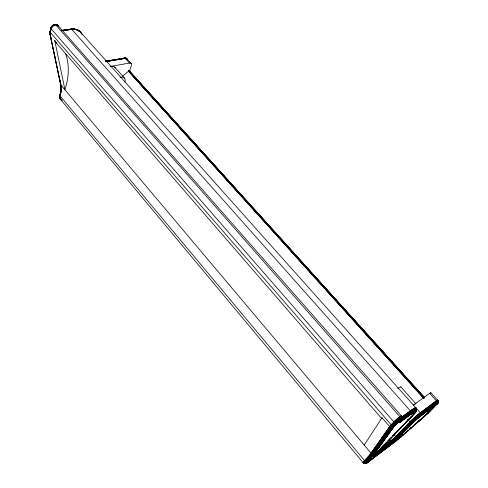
<?xml version="1.0" encoding="UTF-8"?>
<svg xmlns="http://www.w3.org/2000/svg" width="488" height="488" viewBox="0 0 488 488"><rect width="100%" height="100%" fill="white"/><g stroke="black" fill="none" stroke-linecap="round" stroke-linejoin="round"><path stroke-width="0.73" d="M400.221 420.412C398.287 425.438 400.142 420.388 401.715 418.869C402.856 410.5 390.912 425.981 389.753 426.701L371.087 453.315C370.673 455.511 360.748 462.74 364.243 463.027C361.096 462.886 370.807 455.493 371.209 453.437L390.278 426.341L395.914 420.436L401.569 416.13L402.082 417.929L401.295 419.887L400.953 420.229L402.082 417.74L397.122 421.534L391.754 427.14L372.222 454.609L364.585 463.496L365.939 463.46L367.726 462.417L365.695 463.179L366.201 462.844M394.719 437.736L396.018 438.81L397.098 439.005L392.309 443.165L392.358 441.994L391.522 440.518L395.487 436.992L411.762 420.278L419.479 413.574L436.522 400.868C438.81 398.818 438.431 403.881 436.998 404.113M50.185 34.977A8.509 5.728 -41 0 1 50.301 32.367L51.978 26.248M416.124 411.372L415.886 411.006L414.66 411.524L401.374 421.309C399.892 423.425 400.941 419.448 401.685 419.131L412.61 411.14L416.52 409.194C417.002 410.859 414.806 412.933 416.508 410.402L416.148 408.175L415.123 407.931L402.161 416.959M419.802 413.324L420.613 415.685L419.058 417.289L419.015 416.154L418.1 414.678M415.739 411.177C413.983 415.685 417.228 410.213 416.282 409.292L412.653 411.317L400.38 420.168M60.579 98.802L60.835 99.729L60.256 98.021M59.792 96.227L60.329 99.082M60.744 90.975L60.146 95.971L364.53 460.641L366.165 461.715L367.745 461.465L365.878 462.746L363.676 461.843M60.622 83.381L60.829 85.583L60.744 83.198M415.739 411.347L416.545 410.048L412.72 411.994L401.825 419.973C398.507 421.126 399.965 422.895 400.325 420.29M60.725 85.809L61.037 87.346L60.75 85.522M390.138 426.207L392.633 427.214L393.584 426.927L394.774 425.731L393.023 425.963L391.169 424.761L50.301 32.367L49.983 31.598L50.484 30.939M373.29 456.975L375.217 454.047M415.928 408.206L415.941 407.87M416.026 411.512L415.788 411.146L414.245 412.043L415.434 411.536L416.179 410.359L416.258 409.109L415.666 407.779M401.374 421.309L401.825 420.131L401.557 418.789L413.787 409.938L415.642 408.907L416.173 408.755L416.429 409.17L416.148 408.175L413.458 409.273L401.795 417.697M393.365 438.962L395.06 440.823L392.974 442.628L391.962 440.158M416.215 411.219L416.532 409.694M416.295 411.067L415.556 410.841L413.824 411.817L399.215 422.529M416.374 408.999L416.118 408.578L415.581 408.737L412.427 410.628L402.069 418.192L401.691 419.32M416.368 410.908L415.617 410.676L413.873 411.659L399.94 421.486L401.203 419.424L399.904 421.431M416.477 409.34L416.221 408.932L415.691 409.084L413.842 410.115L401.215 419.253M50.032 31.995L50.026 34.069L50.002 32.769M418.808 414.105L419.668 415.617L419.589 416.856L420.046 415.636L419.149 413.83M416.984 415.599C418.521 419.168 419.82 417.46 417.734 414.977M437.321 400.142C439.06 400.941 437.028 404.595 437.504 403.57M61.11 87.852C60.237 97.429 61.549 81.606 60.963 90.683M60.78 85.424L61.055 90.103L61.213 88.663M394.365 441.451L392.895 439.371M49.867 33.794L49.928 32.147M49.965 33.977L50.069 32.025M49.977 32.068L50.118 34.892L49.892 32.946M60.725 93.483L60.115 94.16L59.878 97.399L59.792 95.642L60.244 95.172L60.042 95.91M59.841 96.142L59.939 95.416M59.969 95.983L60.079 95.288M60.122 95.837C60.89 93.763 59.353 94.922 60.085 95.892M419.637 416.789C419.32 417.246 419.418 414.806 418.46 414.385M51.466 27.822C50.093 25.565 59.164 24.113 55.126 24.656M415.447 416.923C417.051 419.479 417.978 418.698 415.831 416.587M414.288 417.941L416.014 419.637L416.49 419.479L416.49 418.887L420.357 415.66L438.108 402.509L437.388 403.649L437.846 402.411L437.382 403.051M60.292 97.911C59.298 95.892 60.677 101.339 59.725 97.332M60.768 90.518L60.884 89.127M60.884 90.872L61.018 88.883M416.557 409.554L412.683 411.488L401.77 419.473C397.073 423.779 404.631 417.807 401.221 416.002M412.732 415.038L412.36 416.002L375.229 454.529L412.574 415.691M400.654 420.589L401.404 419.637L400.41 420.314L400.813 418.637L399.843 416.648L55.73 24.815C54.906 25.315 51.905 24.9 53.637 25.37M60.524 83.57L60.732 84.802L371.344 453.553L372.887 454.194L374.534 453.694L393.853 426.75L393.584 426.927M60.817 90.085L60.591 92.702M60.738 92.958L60.933 90.957M61.116 90.554L61.226 89.572L60.945 89.847M393.053 442.384C391.657 445.593 391.596 441.176 391.522 440.518M394.536 425.871C400.605 421.004 395.591 424.883 393.865 421.906L51.179 28.841L50.868 28.03L51.527 27.474M438.096 402.563L437.651 400.227M427.86 412.598L427.775 413.476L437.327 403.765L438.181 401.404L417.033 417.27L394.707 439.462L375.113 454.42L373.375 456.738M60.512 92.275L60.665 91.219M60.536 92.531L60.787 90.896M374.18 455.011C372.734 457.787 375.955 456.066 375.034 454.096M418.259 417.832L417.935 418.222L416.606 415.922M415.526 412.305L414.239 413.922L414.946 412.622M391.84 443.427L391.156 444.074L391.291 442.122L389.21 439.383M401.49 419.619C399.007 422.114 400.929 418.856 399.031 417.508M49.825 32.483L50.014 31.439M49.874 32.836L50.13 31.226M50.063 33.19L51.6 26.84M413.165 405.302L429.66 393.316L436.626 401.002L437.242 402.441L436.986 403.716L420.558 416.093L420.876 414.678L420.107 413.092M60.555 93.928L60.689 91.805M60.5 93.849L61.275 85.742M437.913 402.99L438.163 401.539L437.608 400.203M400.306 420.461L399.471 422.266L400.209 421.071M420.253 416.209C420.009 417.228 420.772 414.129 419.479 413.574M61.165 86.827L61.079 88.249M59.713 96.404L59.737 97.136M59.926 96.661L59.981 94.843M59.78 96.404L60.085 94.715M59.981 95.721L59.951 98.082M60.006 95.349L60.225 94.599M374.375 454.981C372.167 460.831 375.858 451.723 374.022 455.853M401.185 419.576L400.489 420.772M437.431 403.582L437.596 402.362M437.974 400.861L417.405 416.124L411.317 421.644L394.274 439.029L376.821 452.443M437.541 403.478C438.236 403.1 438.59 399.629 436.967 401.557L415.233 418.222L394.383 439.145L376.895 452.596L377.2 453.925L376.821 454.926L391.224 443.995M437.602 403.442L438.169 402.02L418.722 416.551L412.39 422.236L395.097 439.816L377.194 453.639C370.49 457.128 376.895 457.225 375.516 453.584M60.134 94.489L60.78 92.555L60.475 93.617M60.189 94.654L60.628 92.671M60.335 94.904L60.878 91.994M415.666 412.14L415.678 411.286L410.792 414.367L411.225 412.72L410.292 410.78L71.809 29.463C71.242 28.341 69.174 30.073 71.455 29.451M401.514 416.349L401.453 415.971M54.68 24.973C54.058 23.906 53.015 25.809 54.406 24.729M401.789 416.844C397.83 418.49 393.578 423.633 390.345 427.183L371.618 453.761C371.38 455.829 359.4 464.722 365.915 463.228C369.087 460.983 365.109 463.356 364.103 461.349M401.118 420.003L401.264 419.43M401.862 417.02C397.927 418.661 393.718 423.761 390.51 427.281L371.435 454.31L363.798 463.222L364.384 463.112M401.252 419.887C400.654 420.296 402.258 417.222 400.709 416.282M401.923 417.197C398.025 418.832 393.859 423.883 390.681 427.372L371.917 453.925C371.429 456.024 359.26 465.644 366.75 463.069M401.966 417.38C398.11 419.003 393.999 423.999 390.851 427.451L371.74 454.462L364.634 462.526L364.365 463.399M402.002 417.563C398.19 419.18 394.133 424.109 391.028 427.512L371.899 454.523L364.261 463.417L364.823 463.307M401.6 419.473L400.087 420.412M49.983 31.683L50.947 27.828M50.038 31.94L51.106 27.657M50.118 32.11L51.252 27.572M59.865 95.142L60.158 94.007M59.878 95.471L60.286 93.8M59.939 95.642L60.402 93.678M129.387 71.516L129.399 70.864L128.734 71.041L122.775 76.134M399.94 421.486L400.184 420.339M399.196 422.413L400.843 419.948M414.891 412.927L412.177 416.173L413.818 414.3M420.796 415.916L421.15 414.471L420.29 412.744L80.538 32.135A16.568 10.864 -41.1 0 0 71.809 29.463L61.872 30.805M401.288 416.959L401.667 416.288L396.049 420.577L390.418 426.463L371.008 454.011L363.456 463.014M364.103 462.935L363.517 463.045L371.142 454.121L390.571 426.585L396.183 420.711L401.758 416.459L401.38 417.124M402.039 418.301L397.488 421.785L392.285 427.22L372.716 454.67L365.073 463.533L366.232 463.344M366.976 462.313L368.208 462.081L365.555 463.472L373.198 454.627L392.462 427.634C395.347 423.846 398.11 421.559 401.801 419.643L412.708 411.659L416.551 409.737M365.555 463.472L366.604 462.825L365.603 463.429M400.477 420.485L400.294 420.93M129.418 71.419L131.528 65.148A3.794 2.239 -42.9 0 0 129.442 63.056L125.038 58.224L124.531 57.974L124.025 58.34M418.503 417.746L417.362 415.288M373.607 456.512C373.582 457.299 375.467 456.121 375.614 455.426M373.802 456.262C374.162 457.207 375.095 455.2 374.638 454.511M438.181 402.197L416.355 418.728L392.956 441.817L376.425 454.358L374.15 455.676L374.345 455.194M50.856 28.103L51.258 27.011M50.886 28.335L51.392 26.901M50.947 28.499L51.521 26.852M50.996 28.585C51.179 27.761 53.68 24.174 51.758 26.498L53.393 25.144M51.051 28.67L51.978 26.84M61.195 85.815L60.817 86.803M60.951 88.096L61.085 89.17M399.422 421.095L397.976 418.368M420.546 415.91L420.089 416.459M59.792 95.642L59.707 96.142M399.538 421.961C399.129 423.639 401.368 419.613 399.782 421.534M400.172 420.522L401.374 420.125L413.964 410.994L416.538 409.914M400.062 421.046C398.684 423.743 401.776 420.308 400.355 419.985M437.498 400.233L438.065 402.204L437.035 403.753L437.522 402.234L436.845 400.636M377.376 451.906L374.577 455.231L375.071 454.59M415.947 409.225L415.965 408.243L413.556 409.432L401.892 417.856M416.026 409.389L416.05 408.413L413.641 409.597L401.99 418.021M437.12 403.661C437.724 403.777 438.108 401.673 437.114 400.453M416.233 410.066L416.514 409.517M416.27 410.42L416.545 409.871M415.422 412.378L415.562 411.415C409.639 414.855 414.397 412.665 411.939 409.841M416.532 410.225L415.715 411.677M415.77 412.012L416.435 410.439L412.689 412.317L399.727 421.681M437.279 403.826L437.529 403.423L437.193 403.911M375.351 455.92L376.346 454.907L376.163 453.132M437.632 400.306L437.827 400.849L416.545 416.642L410.896 421.827L394.164 438.913L377.925 451.406M438.017 401.288L417.594 416.386L411.579 421.839L394.493 439.255L375.577 453.742M438.169 402.264L437.846 402.551M376.193 455.267L374.51 456.561L374.869 456.097M414.568 411.665L414.983 410.018L414.312 408.334M366.738 462.606L366.482 463.124L367.092 462.868M51.191 27.224L51.826 26.224M51.209 27.358L51.923 26.23M51.258 27.505L52.045 26.267M51.301 27.578L52.118 26.291M400.831 421.693L401.343 419.784M364.164 445.105L382.012 417.783L390.034 426.963L391.748 427.671L393.541 427.146M374.375 455.042L374.162 455.371L376.413 454.06L392.864 441.579L416.551 418.234L438.175 401.862L438.017 402.216M373.96 455.987L375.162 454.328M374.369 456.39L373.979 456.866L374.613 456.457M420.32 416.008L437.193 403.265C439.352 401.35 435.985 405.803 438.078 402.515M415.685 411.841L416.477 410.268L413.94 411.329L400.05 421.138M415.593 412.153L416.16 411.268M415.062 412.952L416.038 411.579M393.407 427.25L374.406 453.791C373.716 455.713 371.313 456.365 369.977 454.792M60.506 92.799L60.353 93.507M400.221 421.913L399.898 422.297L401.014 421.473M370.758 453.779L372.222 454.609L373.79 454.426L393.725 426.841M368.519 456.536C370.843 459.147 373.198 455.517 374.534 453.694M401.728 418.155L402.075 417.551L396.994 421.437L391.577 427.091L372.057 454.572L364.42 463.466L365.445 463.429M401.746 418.332L402.039 417.935L397.244 421.626L391.931 427.177L372.387 454.639L364.743 463.521L365.292 463.417M394.408 425.926L373.259 454.999L365.457 463.57L373.039 454.651L392.633 427.214L396.976 422.608L402.02 418.301M401.728 418.844C399.471 419.399 394.463 424.981 392.108 427.677L372.875 454.663L365.238 463.527L367.33 462.465M401.697 419.009L401.959 418.655M401.606 419.326L401.911 418.832L399.385 420.577L392.974 427.165L373.692 454.127C371.325 455.896 368.879 463.374 365.372 460.001M401.075 420.125L401.776 419.161L397.995 422.035L393.133 427.122L373.845 454.078C373.21 456.06 370.965 457.067 369.526 455.347M436.986 403.716L437.199 403.558M374.699 454.84L393.255 440.908L415.648 418.667L438.151 401.246L417.685 416.52L411.713 421.925L394.603 439.359L375.626 453.901M437.992 401.917L438.163 401.539L437.754 403.204M438.01 402.063L438.212 401.722L418.271 416.593L412.122 422.138L394.383 440.115L374.186 455.176M437.669 403.204L437.529 403.423M393.115 427.421L394.243 426.298M366.854 462.398L365.847 463.191M374.4 454.883L374.747 454.444M369.044 455.926L370.319 456.738L371.563 456.805L373.784 454.688L372.009 455.139L370.386 454.267M373.625 456.359L374.418 455.426M414.965 412.464L415.733 411.512M415.642 412L375.01 454.718M398.977 438.096C400.343 437.468 403.588 435.875 399.928 437.187M366.073 459.257L367.452 460.154L368.989 460.068L372.869 455.816L372.216 456.164M437.327 403.765L437.925 402.942L421.095 415.41M371.301 457.354L372.356 456.433M124.251 58.346L125.489 58.005L126.727 58.603L125.367 57.98L123.799 58.298L125.227 58.353A3.782 2.263 -42.9 0 1 127.331 59.756M366.817 462.209L366.012 463.313L366.756 462.99L365.927 463.435L368.867 460.123M367.958 457.177L369.995 458.134L371.435 457.299M370.715 458.019L371.801 457.073M413.934 413.885L414.922 412.775M414.721 413.348L413.525 414.763M400.575 437.297L399.312 438.187M370.85 457.964L369.026 459.519L366.732 458.537M371.209 457.744L368.745 460.172M401.118 419.869L401.661 419.168M400.544 420.68L401.545 419.479M369.434 459.428L370.575 458.445M437.84 402.698L435.284 405.315M393.993 426.457L394.658 425.804M400.874 419.631L401.215 419.265M400.178 421.077L401.002 420.137M367.531 461.605L366.214 463.301M375.12 454.462L378.932 450.394M413.909 414.031L405.315 422.986M51.722 26.401L53.247 25.053M51.826 26.62L52.57 25.809M52.045 26.919L53.71 25.443M394.274 425.975L400.111 420.308M413.312 412.61L413.964 410.817L413.245 408.968M54.467 24.656L55.583 24.662M367.415 461.66L368.989 460.068M367.641 461.538L368.47 460.709L367.757 461.001M381.616 447.24L383.727 445.05M394.804 433.533L396.384 431.892M407.462 420.375L409.042 418.735M386.344 442.585L380.012 449.167L391.101 440.847M387.942 440.804L390.565 438.2M392.675 436.01L399.007 429.434M401.13 427.098L403.228 425.048M405.339 422.852L411.665 416.276M379.987 449.302L387.374 441.628M388.43 440.53L391.596 437.242M392.651 436.144L400.038 428.47M401.618 426.823L404.259 424.084M373.735 456.256L375.565 455.56L391.455 443.488M393.828 434.375L396.177 436.998L398.062 437.681L412.769 422.584L414.556 421.242L413.488 421.492L411.762 420.278M398.062 437.681L412.763 422.925C413.543 422.62 410.628 422.98 410.249 421.76M407.938 419.698L411.201 422.864L412.427 423.035L413.592 422.169L398.178 437.663L392.462 442.787M429.446 410.988L430.501 409.908M428.952 411.634L431.587 408.95M435.802 404.656L436.858 403.588M428.452 412.269L433.179 407.456M434.235 406.504L427.945 412.903L417.24 422.309L427.958 412.994M435.284 405.436L437.376 403.301M437.364 403.423L427.964 413.074L412.83 426.457M437.303 403.649L427.945 413.226L403.533 434.759L401.142 436.4M396.878 423.23L398.336 422.047L397.238 423.09M398.293 437.638L396.738 439.066M395.487 436.992L396.768 437.907L397.982 438.029L412.958 422.809L412.427 423.035M395.121 437.352C396.006 438.688 398.525 439.005 398.403 437.602M413.08 422.651L413.379 422.382L412.647 422.584L397.067 438.547M437.333 403.564L438.151 402.356L418.802 416.782L412.647 422.303L394.7 440.463L376.419 454.499L374.046 455.749M399.337 422.547L399.69 422.346M412.885 422.571L413.33 422.297M414.959 411.683L415.764 409.987L415.123 407.931M410.817 421.193L412.775 422.327L415.562 419.839L415.916 419.991L415.001 420.455L413.165 418.96M413.232 422.321L414.062 421.717M413.428 422.26L413.824 421.943M398.251 437.895L395.555 440.152L393.834 438.547M395.091 441.231L396.878 440.31L394.084 441.896M411.122 420.894L413.269 422.09L415.087 420.754L414.099 420.918L412.445 419.631M413.476 422.077L413.989 421.76M373.363 457.079L373.71 456.933M411.433 420.589L413.318 421.797L414.495 421.272M413.824 421.815L414.306 421.48M395.945 441.054L394.658 441.915M396.97 439.054L397.629 438.474M412.098 419.954L413.678 421.162L414.477 421.04M414.355 421.309L414.702 421.04M367.745 461.959L368.8 461.636L367.58 462.429M414.983 420.778L412.519 422.577L394.176 441.048L376.407 454.639L374.003 455.902M414.391 421.022L416.203 419.735L415.886 419.997M396.646 439.054L394.884 440.658M394.286 438.132L396.085 439.578L397.037 439.029M414.69 420.741L416.014 419.637M414.849 420.778L415.636 420.247L413.531 418.625M415.038 420.772L415.355 420.497M414.83 420.375L416.215 419.253L416.49 419.479M395.664 440.2L396.451 439.603M395.786 420.29L397.909 422.004L398.8 421.492M415.63 419.881L419.168 416.734M415.819 419.485L417.216 418.375M395.774 440.213L393.676 442.012L392.425 439.773M416.276 419.308L416.606 419.021M410.384 428.104L411.512 427.11M414.336 424.627L416.032 423.139M417.728 421.644L418.856 420.656M406.541 431.721L407.614 430.66M409.92 428.751L411.567 427.189M413.299 425.78L416.075 423.224M406.028 432.276L407.712 430.788M409.401 429.306L411.646 427.329M413.336 425.847L416.148 423.377M407.755 430.843L400.178 437.309M409.469 429.41L411.683 427.39M427.866 413.397L405.62 432.954L405.357 432.649M416.776 419.222L417.033 418.887M417.063 418.954L417.636 418.295L416.221 416.252M124.324 58.273C126.514 57.425 127.014 59.554 126.776 58.688M398.757 421.449L399.452 420.851M417.356 418.722L418.246 417.697M402.13 435.449L403.198 434.534M402.325 435.577L403.381 434.674M403.466 434.735L401.282 436.461M417.954 418.143L417.636 418.295M393.651 441.719L394.267 441.195M418.259 417.771L418.564 417.435M418.24 417.941L419.778 416.24M401.343 436.485L396.976 439.731L397.964 438.932M393.053 442.305L393.67 441.793M418.863 417.087L416.179 419.735M418.527 417.697L418.856 417.331M418.783 417.514L420.87 415.489M397.079 439.755L399.379 438.187M398.324 438.999L399.507 438.163M399.416 420.674L401.813 419.015M393.035 442.128L376.376 454.779L373.948 456.06M396.872 439.694L397.866 438.889M398.397 438.993L396.018 440.499M397.177 439.773L398.47 438.98M419.479 416.587L438.059 402.655M391.907 443.232L392.474 442.689M392.45 442.878L391.388 443.708M396.817 440.365L368.538 461.831M395.615 441.219L397.519 439.749M420.15 416.386L437.108 403.503M394.438 441.933L395.317 441.256M391.925 443.122L377.071 454.548M420.327 416.27L420.693 415.922M393.81 442.555L394.853 441.853M394.115 442.445L394.945 441.811M374.18 454.175L373.79 454.426M393.468 442.579L394.322 441.927M376.962 454.755L391.339 443.812M370.721 459.708L373.1 457.903M378.462 453.846L381.439 451.589M386.197 447.984L389.174 445.727M370.252 460.172L375.01 456.561M378.584 453.858L383.348 450.247M386.325 447.996L391.083 444.385M367.989 461.977L377.035 455.2M378.224 454.298L393.102 443.025M368.226 461.947L394.017 442.494M420.632 416.014L437.34 403.338M379.914 449.064L390.613 441.018A4.813 0.378 -41.2 0 0 395.701 436.54L409.877 421.9A9.736 0.775 -41.4 0 1 420.29 412.744L436.412 400.746A4.776 0.372 -41.5 0 1 437.23 400.19L437.394 400.105A4.776 0.372 -41.5 0 1 437.449 400.319M380.121 449.332L394.395 438.255L410.646 421.601L416.715 416.05L437.748 400.361L437.608 400.886L437.84 400.495L416.825 416.185L411.061 421.431L394.054 438.791L379.621 449.918M373.35 455.237L372.966 455.481M377.114 454.432L374.79 456.225M376.126 455.377L377.023 454.651M375.967 455.566L376.895 454.846M367.915 462.295L368.721 461.709M52.448 25.693L53.338 25.101M52.57 25.834L53.509 25.242M52.625 25.895L53.57 25.303M411.183 413.653L399.782 421.821L400.77 421.388M401.606 420.979L411.03 414.044M402.039 416.813L410.292 410.78A21.466 1.891 -41.3 0 1 415.813 408.066M401.685 417.545L413.354 409.121L415.776 407.931L416.136 408.505M400.929 421.589L401.539 421.101M411.091 413.922L414.739 411.372L416.221 410.926M401.722 420.723L399.672 421.87M367.519 462.587L368.117 462.16M366.488 462.874L367.202 462.471M366.903 462.844L367.696 462.392M401.532 436.485L402.472 435.631M366.506 463.185L367.165 462.77M365.543 463.149L366.055 462.813M366.616 462.703L364.969 463.081L363.371 462.234M437.437 403.338L437.815 403.058M370.465 458.525L368.922 458.763L367.366 457.848M366.061 463.374L366.714 463.069M367.318 462.685L366.482 463.124M105.676 61.207L106.762 61.518L125.178 58.365M397.848 422.51L396.409 422.419L394.804 421.223M399.568 422.468L400.014 422.175M75.353 29.542L76.36 29.433L74.249 29.06L76.799 29.707L74.56 29.231M53.107 25.413L55.425 24.54M53.186 25.669L54.607 24.9M53.07 25.126L54.131 24.62M53.07 25.217L54.26 24.656M53.088 25.339L54.394 24.729M127.093 59.548L125.947 58.151L124.635 58.249M373.595 457.043L374.089 456.762M72.45 29.018L73.535 29.256L62.433 30.561M393.859 426.524L392.242 426.579L390.656 425.603M76.897 29.994L77.757 30M125.337 58.316L126.477 58.444L125.111 58.292L106.03 61.586M53.796 24.778L55.187 24.43M53.735 24.894L55.345 24.498M53.717 24.967L54.357 24.809M106 61.238L105.524 61.268L124.806 58.072M124.373 58.041L125.367 57.98M56.388 25.089C59.475 25.529 56.98 24.485 55.504 24.595M365.475 463.557L363.517 463.045M106.476 61.262L106.146 61.323L125.038 58.224M105.499 61.207L106.171 61.128M105.927 61.213L106.396 61.213M106.219 61.378L106.549 61.311M363.206 462.783L365.122 463.368M129.442 63.056L110.373 66.453L111.038 66.301A7.704 4.624 -41.8 0 1 115.247 67.936M105.615 61.25L124.653 58.005M106.183 61.305L125.495 58.249M402.063 418.118L397.372 421.711L392.108 427.207L372.551 454.657L364.975 463.6M61.494 30.384L71.26 29.085M61.403 30.451L71.425 29.152M61.567 30.537L71.584 29.25M55.486 24.455L57.358 24.973L56.797 24.656M124.056 58.072L125.556 58.267M123.861 58.231L124.3 58.084M125.263 58.072L124.733 58.035L125.203 58.017M70.79 29.103L72.956 28.938M70.577 29.237L73.212 29.024M70.455 29.365L73.377 29.121M70.394 29.445L71.516 29.365M78.306 30.701L79.434 31.067L77.555 29.951M413.123 422.334L412.775 422.327M129.228 70.815L424.383 397.445M54.729 24.455L56.144 24.455M54.528 24.595L56.321 24.54M124.227 58.139L125.245 58.157M125.855 58.261L125.416 58.188M412.647 422.584L410.524 421.48M72.529 28.981L75.231 29.365L73.456 29.182M73.298 29.066L75.073 29.231M74.53 29.036L74.896 29.134M125.538 58.041L126.185 58.328M55.675 24.412L56.895 25.028M55.303 24.54L56.022 24.687M55.766 24.4L57.188 24.833M125.392 57.999L126.093 58.279M75.963 29.371L78.208 30.28L77.854 30.043M75.86 29.378L77.226 29.933M76.262 29.408L77.952 30.091M127.039 59.225L126.648 59.017L126.703 59.329M414.605 420.711L412.799 419.296M57.865 25.773L58.353 26.096L57.694 25.236M61.055 99.284L61.866 100.314M60.207 98.68L61.927 100.4M364.213 463.332L363.133 462.709M79.074 30.823L80.465 32.055L78.763 30.726M77.446 29.933L79.66 31.671M125.142 58.188L125.447 58.285M125.453 58.115L125.776 58.249M415.562 419.839L413.909 418.283M56.248 24.632L56.773 25.028M56.138 24.656L56.645 25.04M56.474 24.614L57.627 25.681M60.597 99.137L61.659 99.796M416.215 419.253L414.672 417.6M127.008 58.889L131.266 63.562M430.812 392.706L437.547 400.105M129.174 70.821L424.31 397.531M129.113 70.839L424.261 397.592M128.972 70.894L424.206 397.653M128.899 70.937L424.499 398.245M128.82 70.986L423.901 397.75M128.734 71.041L423.81 397.83M128.649 71.108L423.706 397.915M128.558 71.175L423.596 398.007M128.466 71.254L423.486 398.11M398.592 421.26L396.866 419.314M114.692 67.143L124.391 77.982M400.831 386.886L415.898 403.722M415.056 417.258L416.49 418.887M58.041 25.522L401.331 415.825M55.675 42.194L381.744 418.613M60.5 99.345L363.023 462.587M437.34 400.319L437.919 401.642M80.288 31.921L81.27 33.227M80.197 31.86L81.002 33.025M57.377 25.101L57.974 25.821M60.128 97.21L60.39 97.692M59.987 97.515L60.231 98.131M59.932 97.722L60.189 98.46M401.398 418.454L401.557 418.789M127.02 58.999L127.203 59.359M126.648 58.78L126.91 59.426M59.756 97.136L59.914 97.826M49.941 33.812L60.732 84.802A39.241 24.699 -36.4 0 1 60.146 95.971A7.753 4.74 -38.9 0 0 61.994 100.485M49.91 33.916L60.665 84.723M50.398 35.014L51.027 37.991M54.168 52.869L54.955 56.59M59.207 76.683L60.305 81.892M50.337 35.105L55.333 59.017M55.693 60.408L60.213 82.082M60.445 83.869L60.719 85.406M60.61 84.638L60.768 85.492M127.124 59.286L127.179 59.609M126.752 59.06L126.807 59.371M60.652 84.54L60.951 86.455M60.597 84.833L60.805 86.187M49.8 33.221L49.959 34.611M59.688 96.49L59.847 97.905M60.994 86.065L61.03 89.084M60.896 86.242L60.976 88.078M61.122 85.894L61.049 87.931M60.884 87.34L60.884 88.731M120.097 77.354A7.765 4.538 -41.8 0 1 124.91 82.094M413.458 405.083A9.687 0.884 -41.4 0 1 415.941 403.802M429.66 393.316A4.758 0.427 -41.5 0 1 430.593 393.115M381.933 418.637A11.053 1.153 -41.3 0 1 382.012 417.783M56.895 43.078A8.54 5.685 -41 0 1 54.68 40.162L64.934 89.792A95.788 62.684 -33.5 0 0 65.551 53.613M397.702 388.546A9.589 1.122 -41.4 0 1 400.88 387.155M401.282 416.044A5.606 0.518 -41.3 0 0 398.897 417.368A5.606 0.518 -41.3 0 0 393.865 421.906L391.169 424.761A11.108 1.013 -41.3 0 0 389.625 426.561L370.971 453.187A50.423 4.227 -40.8 0 1 364.53 460.641A9.858 0.793 -41 0 0 363.298 462.624M106.103 61.665A7.674 4.66 -41.8 0 1 106.762 61.518M51.179 28.841A4.282 2.904 -41 0 1 54.748 25.059A4.282 2.904 -41 0 1 58.432 26.181M81.35 33.306A16.568 10.864 -41.1 0 1 81.929 34.642M125.617 58.084L125.105 57.993L125.556 58.102"/></g></svg>
